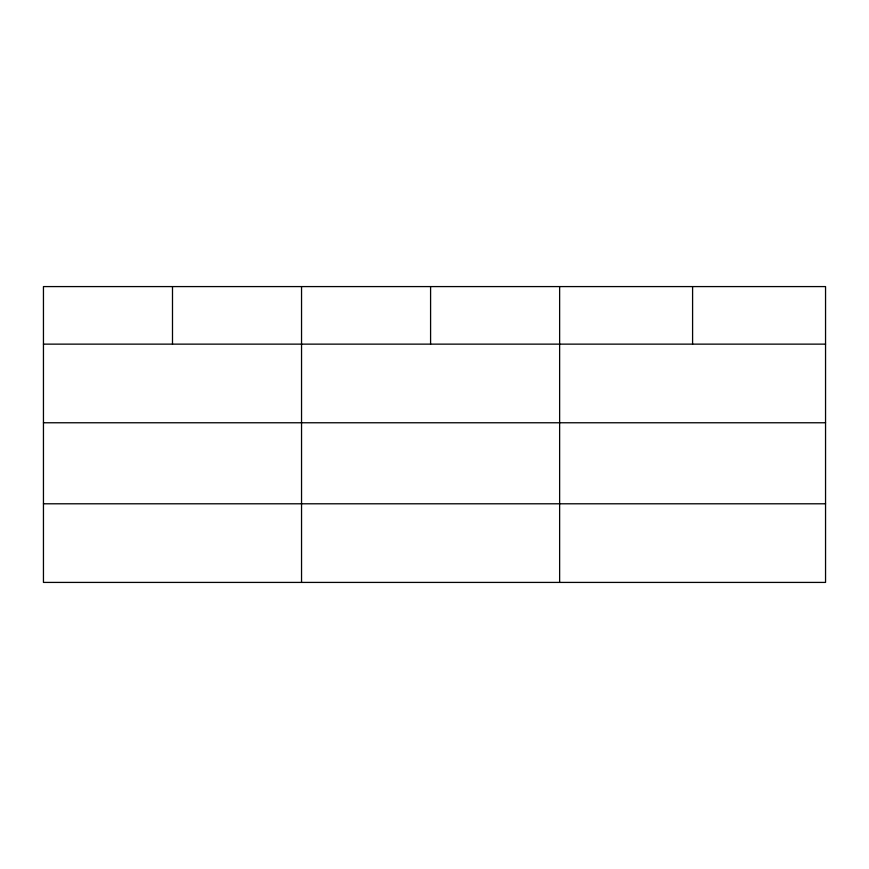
<?xml version="1.0" encoding="UTF-8"?>
<svg xmlns="http://www.w3.org/2000/svg" width="869" height="869" viewBox="0 0 869 869"><rect width="100%" height="100%" fill="white"/><g stroke="black" fill="none" stroke-linecap="round" stroke-linejoin="round"><path stroke-width="1.3" d="M825.55 422.768L825.55 286.585L43.45 286.585L43.45 582.415L825.55 582.415L825.55 422.768L43.45 422.768M43.45 344.135L825.55 344.135M43.45 503.792L825.55 503.792M692.593 286.585L692.593 344.135M559.636 286.585L559.636 582.415M430.589 286.585L430.589 344.135M301.543 286.585L301.543 582.415M172.496 286.585L172.496 344.135"/></g></svg>
